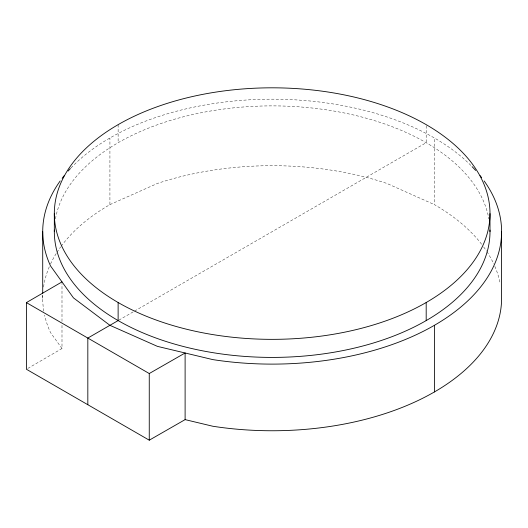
<?xml version="1.0" encoding="UTF-8"?>
<svg xmlns="http://www.w3.org/2000/svg" width="528" height="528" viewBox="0 0 528 528"><rect width="100%" height="100%" fill="white"/><g stroke="black" fill="none" stroke-linecap="round" stroke-linejoin="round"><path stroke-width="0.4" stroke-dasharray="2.64 1.98" d="M42.715 298.287L42.715 294.994M27.826 368.425L61.994 348.546L61.994 324.687M61.994 321.394L61.994 283.549M61.162 246.253A229.442 132.469 0 0 1 109.923 204.62L109.923 137.98M481.648 244.259A229.442 132.469 0 0 0 434.399 204.62L434.399 137.98M118.84 320.166L133.815 311.52M134.528 311.104L426.188 142.718L426.188 124.654M109.923 204.62L157.436 183.44A229.442 132.469 0 0 1 386.879 183.44L434.399 204.62M61.994 348.546L50.536 332.574A229.442 132.469 0 0 1 44.59 315.176M118.127 124.654L118.127 142.718M55.46 218.843A217.833 125.763 0 0 1 272.158 105.884A217.833 125.763 0 0 1 488.862 218.843M71.023 167.911A229.442 132.469 0 0 1 269.676 99.185A229.442 132.469 0 0 1 470.864 165.416M43.804 311.144A229.442 132.469 0 0 1 42.788 295.086M43.547 287.041A229.442 132.469 0 0 1 49.5 266.323M50.536 264A229.442 132.469 0 0 1 56.536 253.011M56.971 252.325A229.442 132.469 0 0 1 60.667 246.926M483.648 246.926A229.442 132.469 0 0 1 486.46 250.972M486.908 251.645A229.442 132.469 0 0 1 493.779 264M494.822 266.323A229.442 132.469 0 0 1 500.227 283.813"/><path stroke-width="0.79" d="M42.715 293.35L42.715 231.647M26.4 302.603L26.4 369.25L149.259 440.187L185.11 419.621L185.11 352.981L149.259 373.534L26.4 302.603L61.994 281.906M434.399 391.954L434.399 325.314M501.6 231.647L501.6 298.287A229.442 132.469 0 0 1 212.777 426.241L185.11 419.621M489.991 213.583L489.991 231.647M426.188 302.511L426.188 320.575M149.259 373.534L149.259 440.187M118.127 302.511A217.833 125.763 0 0 0 482.572 246.134A217.833 125.763 0 0 0 215.78 92.103A217.833 125.763 0 0 0 118.127 302.511L118.127 320.575L87.826 338.065L87.826 404.719M54.325 213.583L54.325 231.647M489.977 230.056A217.833 125.763 0 0 1 272.158 357.41A217.833 125.763 0 0 1 54.344 230.056M484.136 180.952A229.442 132.469 0 0 1 444.662 318.985A229.442 132.469 0 0 1 212.777 359.601L157.436 346.368L109.923 325.314L73.458 297.878L50.536 265.934A229.442 132.469 0 0 1 60.185 180.952M62.159 178.279A229.442 132.469 0 0 1 64.238 175.639M68.099 171.085A229.442 132.469 0 0 1 70.429 168.538M472.085 166.657A229.442 132.469 0 0 1 475.649 170.445M480.084 175.639A229.442 132.469 0 0 1 481.648 177.619"/></g></svg>
